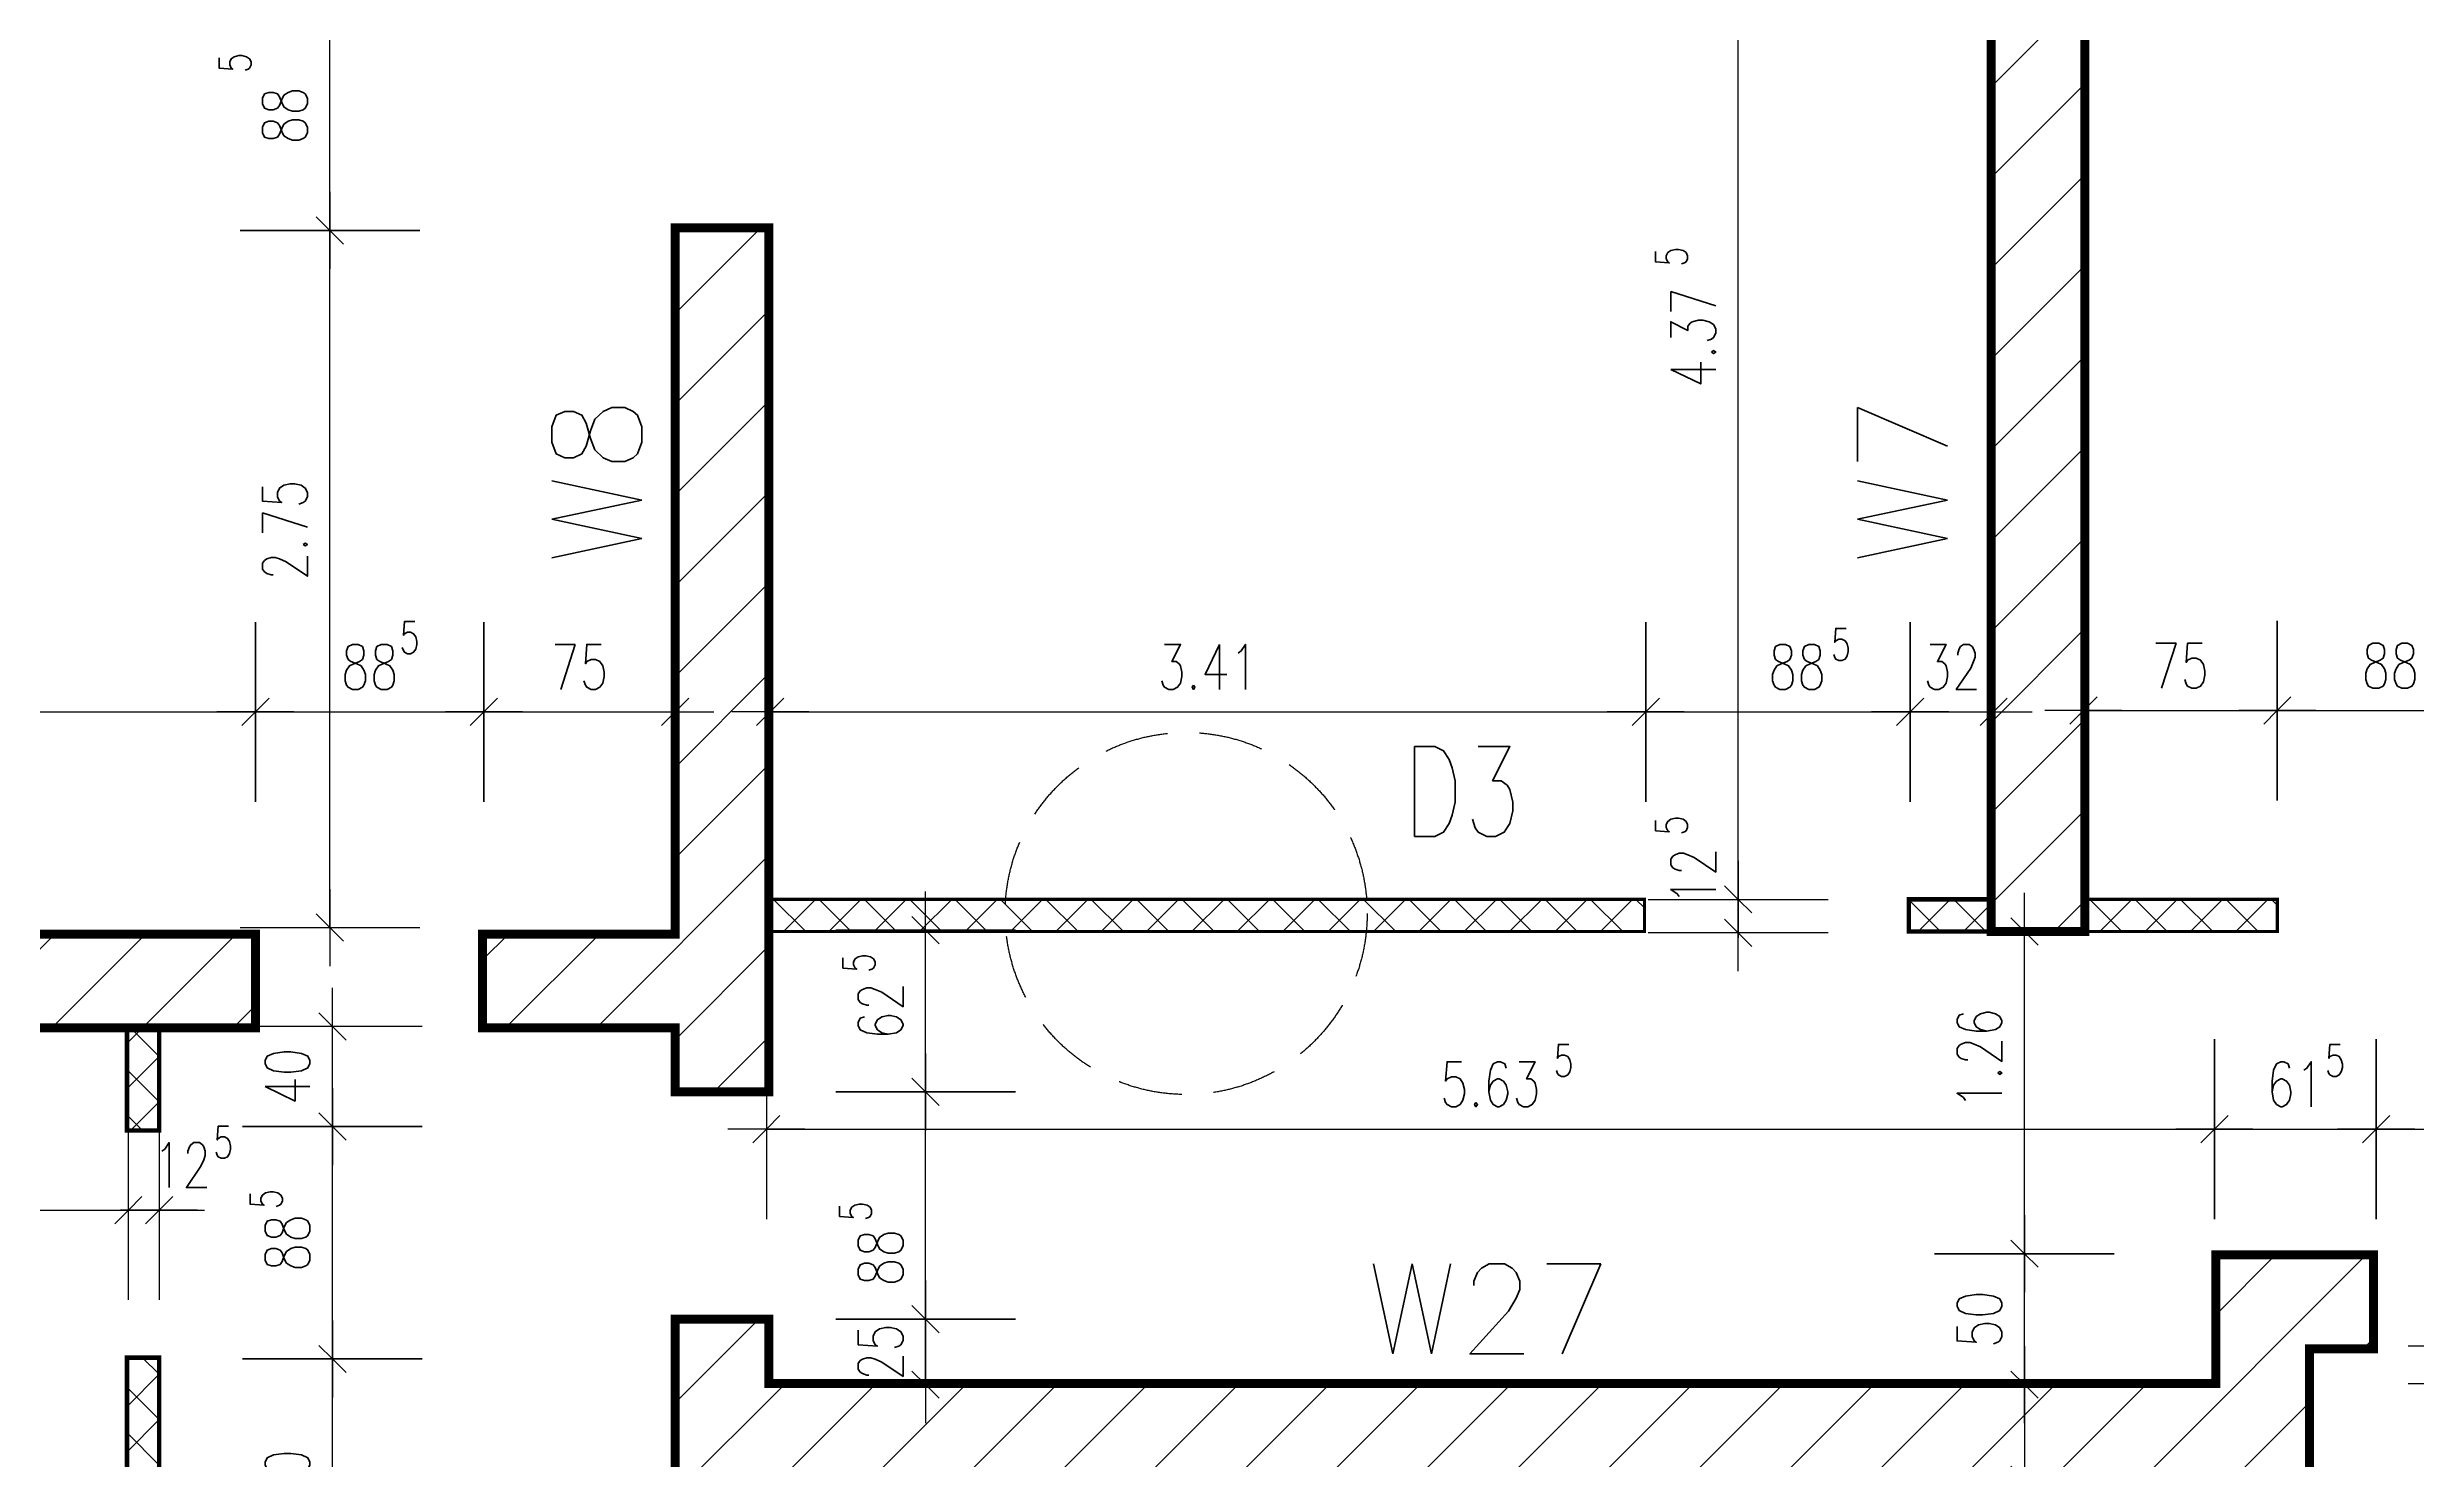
# Model space of a CAD drawing. Extents: x 0 to 42050, y 0 to 29700.
# Drawn here: x 7305 to 16532, y 15193 to 20693 of the extents above; entities that cross this region are included whole.
import ezdxf
from ezdxf.enums import TextEntityAlignment as Align

# ---------------------------------------------------------------- set-up
doc = ezdxf.new("R2010")
doc.units = 0
doc.header["$LTSCALE"] = 1000
doc.linetypes.add('GESTRICHELT2', pattern=[0.375, 0.25, -0.125])
doc.layers.get('0').update_dxf_attribs({"linetype": 'CONTINUOUS'})
doc.layers.get('DEFPOINTS').update_dxf_attribs({"linetype": 'CONTINUOUS'})
for name, color, linetype in [('BEMASSUNG', 3, 'CONTINUOUS'), ('DETAILS', 1, 'GESTRICHELT2'), ('LEGENDE-70', 1, 'CONTINUOUS'), ('MAUERWERK', 7, 'CONTINUOUS'), ('SCHRAFFUR-MAUER', 7, 'CONTINUOUS'), ('SCHRAFFUR-TRENNWAND', 5, 'CONTINUOUS'), ('TRENNWAENDE', 5, 'CONTINUOUS')]:
    doc.layers.add(name, color=color, linetype=linetype)
doc.styles.get("Standard").update_dxf_attribs({"font": 'TXT.SHX', "width": 0.75, "height": 175})
doc.styles.add('STANDART', font='TXT.SHX', dxfattribs={"width": 0.75, "height": 175})
doc.dimstyles.get("Standard").update_dxf_attribs({"dimtxt": 2.5, "dimasz": 2.5, "dimexe": 1.25, "dimexo": 0.625, "dimtad": 1, "dimcen": 2.5, "dimazin": 3, "dimtfac": 1, "dimtmove": 0, "dimatfit": 3})

# ---------------------------------------------------------------- blocks, each defined once
blk = doc.blocks.new('*X0')
at = {"color": 0}
for p, q in [((11250, 21863.961031), (11501.038969, 22115)), ((11489.59236, 21750), (11854.59236, 22115)), ((11843.145751, 21750), (12208.145751, 22115)), ((12196.699141, 21750), (12561.699141, 22115)), ((12550.252532, 21750), (12915.252532, 22115)), ((12903.805922, 21750), (13268.805922, 22115)), ((13257.359313, 21750), (13622.359313, 22115)), ((13610.912703, 21750), (13975.912703, 22115)), ((13964.466094, 21750), (14329.466094, 22115)), ((14318.019485, 21750), (14683.019485, 22115)), ((14671.572875, 21750), (15036.572875, 22115)), ((14875, 21599.873734), (15390.126266, 22115)), ((15378.679656, 21750), (15743.679656, 22115)), ((15732.233047, 21750), (15865, 21882.766953)), ((14875, 21246.320344), (15240, 21611.320344)), ((14875, 20892.766953), (15240, 21257.766953)), ((14875, 20539.213562), (15240, 20904.213562)), ((14875, 20185.660172), (15240, 20550.660172)), ((14875, 19832.106781), (15240, 20197.106781)), ((14875, 19478.553391), (15240, 19843.553391)), ((14875, 19125), (15240, 19490)), ((14875, 18771.446609), (15240, 19136.446609)), ((14875, 18417.893219), (15240, 18782.893219)), ((14875, 18064.339828), (15240, 18429.339828)), ((14875, 17710.786438), (15240, 18075.786438)), ((14875, 17357.233047), (15240, 17722.233047)), ((15121.320344, 17250), (15240, 17368.679656))]:
    blk.add_line(p, q, dxfattribs=at)
blk = doc.blocks.new('*X6')
at = {"color": 0}
for p, q in [((9750, 19656.854249), (10083.145751, 19990)), ((9750, 19303.300859), (10115, 19668.300859)), ((9750, 18949.747468), (10115, 19314.747468)), ((9750, 18596.194078), (10115, 18961.194078)), ((9750, 18242.640687), (10115, 18607.640687)), ((9750, 17889.087297), (10115, 18254.087297)), ((9750, 17535.533906), (10115, 17900.533906)), ((9443.019485, 16875), (10115, 17546.980515)), ((9000, 17139.087297), (9100.912703, 17240)), ((9089.466094, 16875), (9454.466094, 17240)), ((9750, 16828.427125), (10115, 17193.427125)), ((9900.126266, 16625), (10115, 16839.873734))]:
    blk.add_line(p, q, dxfattribs=at)
blk = doc.blocks.new('*X7')
at = {"color": 0}
for p, q in [((5000, 18088.834765), (5151.165235, 18240)), ((5000, 17735.281374), (5365, 18100.281374)), ((5000, 17381.727984), (5365, 17746.727984)), ((5000, 17028.174593), (5365, 17393.174593)), ((5000, 16674.621202), (5565.378798, 17240)), ((5553.932188, 16875), (5918.932188, 17240)), ((5907.485579, 16875), (6272.485579, 17240)), ((6261.038969, 16875), (6626.038969, 17240)), ((6614.59236, 16875), (6979.59236, 17240)), ((6968.145751, 16875), (7333.145751, 17240)), ((7321.699141, 16875), (7686.699141, 17240)), ((7675.252532, 16875), (8040.252532, 17240)), ((8028.805922, 16875), (8115, 16961.194078)), ((5000, 16321.067812), (5365, 16686.067812)), ((5157.485579, 16125), (5365, 16332.514421))]:
    blk.add_line(p, q, dxfattribs=at)
blk = doc.blocks.new('*X14')
at = {"color": 0}
for p, q in [((15471.194078, 15125), (16336.194078, 15990)), ((15750, 15757.359313), (15982.640687, 15990)), ((9750, 15414.213562), (10075.786438, 15740)), ((16324.747468, 15625), (16365, 15665.252532)), ((9750, 15060.660172), (10179.339828, 15490)), ((10167.893219, 15125), (10532.893219, 15490)), ((10521.446609, 15125), (10886.446609, 15490)), ((10875, 15125), (11240, 15490)), ((11228.553391, 15125), (11593.553391, 15490)), ((11582.106781, 15125), (11947.106781, 15490)), ((11935.660172, 15125), (12300.660172, 15490)), ((12289.213562, 15125), (12654.213562, 15490)), ((12642.766953, 15125), (13007.766953, 15490)), ((12996.320344, 15125), (13361.320344, 15490)), ((13349.873734, 15125), (13714.873734, 15490)), ((13703.427125, 15125), (14068.427125, 15490)), ((14056.980515, 15125), (14421.980515, 15490)), ((14410.533906, 15125), (14775.533906, 15490)), ((14764.087297, 15125), (15129.087297, 15490)), ((15117.640687, 15125), (15482.640687, 15490)), ((15750, 15050.252532), (16115, 15415.252532))]:
    blk.add_line(p, q, dxfattribs=at)
blk = doc.blocks.new('*X33')
at = {"color": 0}
for p, q in [((7615, 16814.747468), (7675.252532, 16875)), ((7740, 16763.048327), (7628.048327, 16875)), ((7615, 16637.970773), (7740, 16762.970773)), ((7740, 16586.271632), (7615, 16711.271632)), ((7674.494937, 16475), (7615, 16534.494937)), ((7628.805922, 16475), (7740, 16586.194078))]:
    blk.add_line(p, q, dxfattribs=at)
blk = doc.blocks.new('*X34')
at = {"color": 0}
for p, q in [((7615, 15577.310601), (7627.689399, 15590)), ((7615, 15400.533906), (7740, 15525.533906)), ((7740, 15525.61146), (7675.61146, 15590)), ((7740, 15348.834765), (7615, 15473.834765)), ((7615, 15223.757211), (7740, 15348.757211)), ((7740, 15172.05807), (7615, 15297.05807)), ((7615, 15046.980515), (7740, 15171.980515)), ((7740, 14995.281374), (7615, 15120.281374)), ((7615, 14870.20382), (7740, 14995.20382)), ((7740, 14818.504679), (7615, 14943.504679)), ((7615, 14693.427125), (7740, 14818.427125)), ((7740, 14641.727984), (7615, 14766.727984)), ((7615, 14516.650429), (7740, 14641.650429)), ((7714.951288, 14490), (7615, 14589.951288))]:
    blk.add_line(p, q, dxfattribs=at)
blk = doc.blocks.new('*X35')
at = {"color": 0}
for p, q in [((10115, 17370.20382), (10119.79618, 17375)), ((10258.252147, 17250), (10133.252147, 17375)), ((10171.572875, 17250), (10296.572875, 17375)), ((10435.028843, 17250), (10310.028843, 17375)), ((10348.349571, 17250), (10473.349571, 17375)), ((10611.805538, 17250), (10486.805538, 17375)), ((10525.126266, 17250), (10650.126266, 17375)), ((10788.582233, 17250), (10663.582233, 17375)), ((10701.902961, 17250), (10826.902961, 17375)), ((10965.358928, 17250), (10840.358928, 17375)), ((10878.679656, 17250), (11003.679656, 17375)), ((11142.135624, 17250), (11017.135624, 17375)), ((11055.456352, 17250), (11180.456352, 17375)), ((11318.912319, 17250), (11193.912319, 17375)), ((11232.233047, 17250), (11357.233047, 17375)), ((11495.689014, 17250), (11370.689014, 17375)), ((11409.009742, 17250), (11534.009742, 17375)), ((11672.46571, 17250), (11547.46571, 17375)), ((11585.786438, 17250), (11710.786438, 17375)), ((11849.242405, 17250), (11724.242405, 17375)), ((11762.563133, 17250), (11887.563133, 17375)), ((12026.0191, 17250), (11901.0191, 17375)), ((11939.339828, 17250), (12064.339828, 17375)), ((12202.795796, 17250), (12077.795796, 17375)), ((12116.116524, 17250), (12241.116524, 17375)), ((12379.572491, 17250), (12254.572491, 17375)), ((12292.893219, 17250), (12417.893219, 17375)), ((12556.349186, 17250), (12431.349186, 17375)), ((12469.669914, 17250), (12594.669914, 17375)), ((12733.125881, 17250), (12608.125881, 17375)), ((12646.446609, 17250), (12771.446609, 17375)), ((12909.902577, 17250), (12784.902577, 17375)), ((12823.223305, 17250), (12948.223305, 17375)), ((13086.679272, 17250), (12961.679272, 17375)), ((13000, 17250), (13125, 17375)), ((13263.455967, 17250), (13138.455967, 17375)), ((13176.776695, 17250), (13301.776695, 17375)), ((13440.232663, 17250), (13315.232663, 17375)), ((13353.553391, 17250), (13478.553391, 17375)), ((13525, 17342.009358), (13492.009358, 17375))]:
    blk.add_line(p, q, dxfattribs=at)
blk = doc.blocks.new('*X36')
at = {"color": 0}
for p, q in [((14677.66953, 17250), (14555, 17372.66953)), ((14590.990258, 17250), (14715.990258, 17375)), ((14854.446225, 17250), (14729.446225, 17375)), ((14767.766953, 17250), (14875, 17357.233047))]:
    blk.add_line(p, q, dxfattribs=at)
blk = doc.blocks.new('*X37')
at = {"color": 0}
for p, q in [((15240, 17368.679656), (15246.320344, 17375)), ((15384.776311, 17250), (15259.776311, 17375)), ((15298.097039, 17250), (15423.097039, 17375)), ((15561.553006, 17250), (15436.553006, 17375)), ((15474.873734, 17250), (15599.873734, 17375)), ((15738.329701, 17250), (15613.329701, 17375)), ((15651.650429, 17250), (15776.650429, 17375)), ((15915.106397, 17250), (15790.106397, 17375)), ((15828.427125, 17250), (15953.427125, 17375)), ((15990, 17351.883092), (15966.883092, 17375))]:
    blk.add_line(p, q, dxfattribs=at)
blk = doc.blocks.new('MASSHILFSLINIE')
for points in [[(0, -350), (0, 350)], [(-150, 0), (150, 0)], [(0, 0), (-53.033009, -53.033009)], [(0, 0), (53.033009, 53.033009)]]:
    blk.add_lwpolyline(points)
blk = doc.blocks.new('*D64')
at = {"color": 0, "linetype": 'BYBLOCK'}
blk.add_line((5366, 18105), (8114, 18105), dxfattribs=at)
at = {"layer": 'DEFPOINTS', "color": 0, "linetype": 'BYBLOCK'}
for p in [(8115, 18105), (5365, 17255), (8115, 17255)]:
    blk.add_point(p, dxfattribs=at)
at = {"color": 0, "linetype": 'BYBLOCK', "rotation": 180}
blk.add_blockref('MASSHILFSLINIE', (5365, 18105), dxfattribs=at)
at = {"color": 0, "linetype": 'BYBLOCK'}
blk.add_blockref('MASSHILFSLINIE', (8115, 18105), dxfattribs=at)
at = {"color": 0, "linetype": 'BYBLOCK', "width": 0.75}
blk.add_text('2.75', height=175, dxfattribs=at).set_placement((6740, 18280), align=Align.MIDDLE_CENTER)
blk = doc.blocks.new('*D65')
at = {"color": 0, "linetype": 'BYBLOCK'}
blk.add_line((8116, 18105), (9004, 18105), dxfattribs=at)
at = {"layer": 'DEFPOINTS', "color": 0, "linetype": 'BYBLOCK'}
for p in [(9005, 18105), (8115, 17255), (9005, 17185)]:
    blk.add_point(p, dxfattribs=at)
at = {"color": 0, "linetype": 'BYBLOCK', "rotation": 180}
blk.add_blockref('MASSHILFSLINIE', (8115, 18105), dxfattribs=at)
at = {"color": 0, "linetype": 'BYBLOCK'}
blk.add_blockref('MASSHILFSLINIE', (9005, 18105), dxfattribs=at)
at = {"color": 0, "linetype": 'BYBLOCK', "width": 0.75}
blk.add_text('88', height=175, dxfattribs=at).set_placement((8560, 18280), align=Align.MIDDLE_CENTER)
blk = doc.blocks.new('*D66')
at = {"color": 0, "linetype": 'BYBLOCK'}
blk.add_line((9006, 18105), (9749, 18105), dxfattribs=at)
at = {"layer": 'DEFPOINTS', "color": 0, "linetype": 'BYBLOCK'}
for p in [(9750, 18105), (9750, 18100), (9005, 17185)]:
    blk.add_point(p, dxfattribs=at)
at = {"color": 0, "linetype": 'BYBLOCK', "rotation": 180}
blk.add_blockref('MASSHILFSLINIE', (9005, 18105), dxfattribs=at)
at = {"color": 0, "linetype": 'BYBLOCK'}
blk.add_blockref('MASSHILFSLINIE', (9750, 18105), dxfattribs=at)
at = {"color": 0, "linetype": 'BYBLOCK', "width": 0.75}
blk.add_text('75', height=175, dxfattribs=at).set_placement((9377.5, 18280), align=Align.MIDDLE_CENTER)
blk = doc.blocks.new('*D57')
at = {"color": 0, "linetype": 'BYBLOCK'}
blk.add_line((5371, 16165), (7619, 16165), dxfattribs=at)
at = {"layer": 'DEFPOINTS', "color": 0, "linetype": 'BYBLOCK'}
for p in [(5370, 16875), (7620, 16875), (7620, 16165)]:
    blk.add_point(p, dxfattribs=at)
at = {"color": 0, "linetype": 'BYBLOCK', "rotation": 180}
blk.add_blockref('MASSHILFSLINIE', (5370, 16165), dxfattribs=at)
at = {"color": 0, "linetype": 'BYBLOCK'}
blk.add_blockref('MASSHILFSLINIE', (7620, 16165), dxfattribs=at)
at = {"color": 0, "linetype": 'BYBLOCK', "width": 0.75}
blk.add_text('2.25', height=175, dxfattribs=at).set_placement((6495, 16340), align=Align.MIDDLE_CENTER)
blk = doc.blocks.new('*D58')
at = {"color": 0, "linetype": 'BYBLOCK'}
for p, q in [((7619, 16165), (7618, 16165)), ((7741, 16165), (7742, 16165)), ((7742, 16165), (7917, 16165))]:
    blk.add_line(p, q, dxfattribs=at)
at = {"layer": 'DEFPOINTS', "color": 0, "linetype": 'BYBLOCK'}
for p in [(7620, 16875), (7740, 16195), (7740, 16165)]:
    blk.add_point(p, dxfattribs=at)
at = {"color": 0, "linetype": 'BYBLOCK'}
blk.add_blockref('MASSHILFSLINIE', (7620, 16165), dxfattribs=at)
at = {"color": 0, "linetype": 'BYBLOCK', "rotation": 180}
blk.add_blockref('MASSHILFSLINIE', (7740, 16165), dxfattribs=at)
at = {"color": 0, "linetype": 'BYBLOCK', "width": 0.75}
blk.add_text('12', height=175, dxfattribs=at).set_placement((7829.5, 16340), align=Align.MIDDLE_CENTER)
blk = doc.blocks.new('*D97')
at = {"color": 0, "linetype": 'BYBLOCK'}
blk.add_line((10121, 18105), (13529, 18105), dxfattribs=at)
at = {"layer": 'DEFPOINTS', "color": 0, "linetype": 'BYBLOCK'}
for p in [(13530, 18105), (10120, 17375), (13530, 17375)]:
    blk.add_point(p, dxfattribs=at)
at = {"color": 0, "linetype": 'BYBLOCK', "rotation": 180}
blk.add_blockref('MASSHILFSLINIE', (10120, 18105), dxfattribs=at)
at = {"color": 0, "linetype": 'BYBLOCK'}
blk.add_blockref('MASSHILFSLINIE', (13530, 18105), dxfattribs=at)
at = {"color": 0, "linetype": 'BYBLOCK', "style": 'STANDART', "width": 0.75}
blk.add_text('3.41', height=175, dxfattribs=at).set_placement((11825, 18280), align=Align.MIDDLE_CENTER)
blk = doc.blocks.new('*D201')
at = {"color": 0, "linetype": 'BYBLOCK'}
blk.add_line((13531, 18105), (14559, 18105), dxfattribs=at)
at = {"layer": 'DEFPOINTS', "color": 0, "linetype": 'BYBLOCK'}
for p in [(14560, 18105), (13530, 17375), (14560, 17375)]:
    blk.add_point(p, dxfattribs=at)
at = {"color": 0, "linetype": 'BYBLOCK', "rotation": 180}
blk.add_blockref('MASSHILFSLINIE', (13530, 18105), dxfattribs=at)
at = {"color": 0, "linetype": 'BYBLOCK'}
blk.add_blockref('MASSHILFSLINIE', (14560, 18105), dxfattribs=at)
at = {"color": 0, "linetype": 'BYBLOCK', "style": 'STANDART', "width": 0.75}
blk.add_text('88', height=175, dxfattribs=at).set_placement((14120, 18280), align=Align.MIDDLE_CENTER)
blk = doc.blocks.new('*D98')
at = {"color": 0, "linetype": 'BYBLOCK'}
blk.add_line((14561, 18105), (14884, 18105), dxfattribs=at)
at = {"layer": 'DEFPOINTS', "color": 0, "linetype": 'BYBLOCK'}
for p in [(14885, 18105), (14560, 17375), (14885, 17395)]:
    blk.add_point(p, dxfattribs=at)
at = {"color": 0, "linetype": 'BYBLOCK', "rotation": 180}
blk.add_blockref('MASSHILFSLINIE', (14560, 18105), dxfattribs=at)
at = {"color": 0, "linetype": 'BYBLOCK'}
blk.add_blockref('MASSHILFSLINIE', (14885, 18105), dxfattribs=at)
at = {"color": 0, "linetype": 'BYBLOCK', "style": 'STANDART', "width": 0.75}
blk.add_text('32', height=175, dxfattribs=at).set_placement((14722.5, 18280), align=Align.MIDDLE_CENTER)
blk = doc.blocks.new('*D99')
at = {"color": 0, "linetype": 'BYBLOCK'}
blk.add_line((15236, 18110), (15989, 18110), dxfattribs=at)
at = {"layer": 'DEFPOINTS', "color": 0, "linetype": 'BYBLOCK'}
for p in [(15990, 18110), (15235, 17380), (15990, 17380)]:
    blk.add_point(p, dxfattribs=at)
at = {"color": 0, "linetype": 'BYBLOCK', "rotation": 180}
blk.add_blockref('MASSHILFSLINIE', (15235, 18110), dxfattribs=at)
at = {"color": 0, "linetype": 'BYBLOCK'}
blk.add_blockref('MASSHILFSLINIE', (15990, 18110), dxfattribs=at)
at = {"color": 0, "linetype": 'BYBLOCK', "style": 'STANDART', "width": 0.75}
blk.add_text('75', height=175, dxfattribs=at).set_placement((15612.5, 18285), align=Align.MIDDLE_CENTER)
blk = doc.blocks.new('*D100')
at = {"color": 0, "linetype": 'BYBLOCK'}
blk.add_line((15991, 18110), (16869, 18110), dxfattribs=at)
at = {"layer": 'DEFPOINTS', "color": 0, "linetype": 'BYBLOCK'}
for p in [(16870, 18110), (15990, 17380), (16870, 17370)]:
    blk.add_point(p, dxfattribs=at)
at = {"color": 0, "linetype": 'BYBLOCK', "rotation": 180}
blk.add_blockref('MASSHILFSLINIE', (15990, 18110), dxfattribs=at)
at = {"color": 0, "linetype": 'BYBLOCK'}
blk.add_blockref('MASSHILFSLINIE', (16870, 18110), dxfattribs=at)
at = {"color": 0, "linetype": 'BYBLOCK', "style": 'STANDART', "width": 0.75}
blk.add_text('88', height=175, dxfattribs=at).set_placement((16430, 18285), align=Align.MIDDLE_CENTER)
blk = doc.blocks.new('*D128')
at = {"color": 0, "linetype": 'BYBLOCK'}
blk.add_line((8415, 14491), (8415, 15584), dxfattribs=at)
at = {"layer": 'DEFPOINTS', "color": 0, "linetype": 'BYBLOCK'}
for p in [(7730, 15585), (8415, 15585), (7730, 14490)]:
    blk.add_point(p, dxfattribs=at)
at = {"color": 0, "linetype": 'BYBLOCK'}
for p, rotation in [((8415, 15585), 90), ((8415, 14490), 270)]:
    blk.add_blockref('MASSHILFSLINIE', p, dxfattribs=dict(at, rotation=rotation))
at = {"color": 0, "linetype": 'BYBLOCK', "style": 'STANDART', "width": 0.75}
blk.add_text('1.10', height=175, rotation=90, dxfattribs=at).set_placement((8240, 15037.5), align=Align.MIDDLE_CENTER)
blk = doc.blocks.new('*D127')
at = {"color": 0, "linetype": 'BYBLOCK'}
blk.add_line((8415, 15586), (8415, 16489), dxfattribs=at)
at = {"layer": 'DEFPOINTS', "color": 0, "linetype": 'BYBLOCK'}
for p in [(7730, 16490), (8415, 16490), (7730, 15585)]:
    blk.add_point(p, dxfattribs=at)
at = {"color": 0, "linetype": 'BYBLOCK'}
for p, rotation in [((8415, 16490), 90), ((8415, 15585), 270)]:
    blk.add_blockref('MASSHILFSLINIE', p, dxfattribs=dict(at, rotation=rotation))
at = {"color": 0, "linetype": 'BYBLOCK', "style": 'STANDART', "width": 0.75}
blk.add_text('88', height=175, rotation=90, dxfattribs=at).set_placement((8240, 16037.5), align=Align.MIDDLE_CENTER)
blk = doc.blocks.new('*D126')
at = {"color": 0, "linetype": 'BYBLOCK'}
blk.add_line((8415, 16491), (8415, 16879), dxfattribs=at)
at = {"layer": 'DEFPOINTS', "color": 0, "linetype": 'BYBLOCK'}
for p in [(8115, 16880), (8415, 16880), (7730, 16490)]:
    blk.add_point(p, dxfattribs=at)
at = {"color": 0, "linetype": 'BYBLOCK'}
for p, rotation in [((8415, 16880), 90), ((8415, 16490), 270)]:
    blk.add_blockref('MASSHILFSLINIE', p, dxfattribs=dict(at, rotation=rotation))
at = {"color": 0, "linetype": 'BYBLOCK', "style": 'STANDART', "width": 0.75}
blk.add_text('40', height=175, rotation=90, dxfattribs=at).set_placement((8240, 16685), align=Align.MIDDLE_CENTER)
blk = doc.blocks.new('*D131')
at = {"color": 0, "linetype": 'BYBLOCK'}
blk.add_line((8405, 17266), (8405, 19979), dxfattribs=at)
at = {"layer": 'DEFPOINTS', "color": 0, "linetype": 'BYBLOCK'}
for p in [(8405, 19980), (9750, 19980), (9750, 17265)]:
    blk.add_point(p, dxfattribs=at)
at = {"color": 0, "linetype": 'BYBLOCK'}
for p, rotation in [((8405, 19980), 90), ((8405, 17265), 270)]:
    blk.add_blockref('MASSHILFSLINIE', p, dxfattribs=dict(at, rotation=rotation))
at = {"color": 0, "linetype": 'BYBLOCK', "style": 'STANDART', "width": 0.75}
blk.add_text('   2.75', height=175, rotation=90, dxfattribs=at).set_placement((8230, 18622.5), align=Align.MIDDLE_CENTER)
blk = doc.blocks.new('*D129')
at = {"color": 0, "linetype": 'BYBLOCK'}
blk.add_line((8405, 19981), (8405, 20874), dxfattribs=at)
at = {"layer": 'DEFPOINTS', "color": 0, "linetype": 'BYBLOCK'}
for p in [(8405, 20875), (9755, 20875), (9750, 19980)]:
    blk.add_point(p, dxfattribs=at)
at = {"color": 0, "linetype": 'BYBLOCK'}
for p, rotation in [((8405, 20875), 90), ((8405, 19980), 270)]:
    blk.add_blockref('MASSHILFSLINIE', p, dxfattribs=dict(at, rotation=rotation))
at = {"color": 0, "linetype": 'BYBLOCK', "style": 'STANDART', "width": 0.75}
blk.add_text('88', height=175, rotation=90, dxfattribs=at).set_placement((8230, 20427.5), align=Align.MIDDLE_CENTER)
blk = doc.blocks.new('*D122')
at = {"color": 0, "linetype": 'BYBLOCK'}
for p, q in [((13890, 17377), (13890, 17552)), ((13890, 17376), (13890, 17377)), ((13890, 17244), (13890, 17243))]:
    blk.add_line(p, q, dxfattribs=at)
at = {"layer": 'DEFPOINTS', "color": 0, "linetype": 'BYBLOCK'}
for p in [(13890, 17375), (14555, 17375), (14555, 17245)]:
    blk.add_point(p, dxfattribs=at)
at = {"color": 0, "linetype": 'BYBLOCK'}
for p, rotation in [((13890, 17375), 270), ((13890, 17245), 90)]:
    blk.add_blockref('MASSHILFSLINIE', p, dxfattribs=dict(at, rotation=rotation))
at = {"color": 0, "linetype": 'BYBLOCK', "style": 'STANDART', "width": 0.75}
blk.add_text('12', height=175, rotation=90, dxfattribs=at).set_placement((13715, 17464.5), align=Align.MIDDLE_CENTER)
blk = doc.blocks.new('*D123')
at = {"color": 0, "linetype": 'BYBLOCK'}
blk.add_line((13890, 17376), (13890, 21749), dxfattribs=at)
at = {"layer": 'DEFPOINTS', "color": 0, "linetype": 'BYBLOCK'}
for p in [(13890, 21750), (13890, 21750), (14555, 17375)]:
    blk.add_point(p, dxfattribs=at)
at = {"color": 0, "linetype": 'BYBLOCK'}
for p, rotation in [((13890, 21750), 90), ((13890, 17375), 270)]:
    blk.add_blockref('MASSHILFSLINIE', p, dxfattribs=dict(at, rotation=rotation))
at = {"color": 0, "linetype": 'BYBLOCK', "style": 'STANDART', "width": 0.75}
blk.add_text('4.37', height=175, rotation=90, dxfattribs=at).set_placement((13715, 19562.5), align=Align.MIDDLE_CENTER)
blk = doc.blocks.new('*D124')
at = {"color": 0, "linetype": 'BYBLOCK'}
blk.add_line((10725, 15486), (10725, 15739), dxfattribs=at)
at = {"layer": 'DEFPOINTS', "color": 0, "linetype": 'BYBLOCK'}
for p in [(10130, 15740), (10725, 15740), (10130, 15485)]:
    blk.add_point(p, dxfattribs=at)
at = {"color": 0, "linetype": 'BYBLOCK'}
for p, rotation in [((10725, 15740), 90), ((10725, 15485), 270)]:
    blk.add_blockref('MASSHILFSLINIE', p, dxfattribs=dict(at, rotation=rotation))
at = {"color": 0, "linetype": 'BYBLOCK', "style": 'STANDART', "width": 0.75}
blk.add_text('25', height=175, rotation=90, dxfattribs=at).set_placement((10550, 15612.5), align=Align.MIDDLE_CENTER)
blk = doc.blocks.new('*D135')
at = {"color": 0, "linetype": 'BYBLOCK'}
blk.add_line((10725, 15741), (10725, 16624), dxfattribs=at)
at = {"layer": 'DEFPOINTS', "color": 0, "linetype": 'BYBLOCK'}
for p in [(10115, 16625), (10725, 16625), (10130, 15740)]:
    blk.add_point(p, dxfattribs=at)
at = {"color": 0, "linetype": 'BYBLOCK'}
for p, rotation in [((10725, 16625), 90), ((10725, 15740), 270)]:
    blk.add_blockref('MASSHILFSLINIE', p, dxfattribs=dict(at, rotation=rotation))
at = {"color": 0, "linetype": 'BYBLOCK', "style": 'STANDART', "width": 0.75}
blk.add_text('88', height=175, rotation=90, dxfattribs=at).set_placement((10550, 15980), align=Align.MIDDLE_CENTER)
blk = doc.blocks.new('*D125')
at = {"color": 0, "linetype": 'BYBLOCK'}
blk.add_line((10725, 16626), (10725, 17254), dxfattribs=at)
at = {"layer": 'DEFPOINTS', "color": 0, "linetype": 'BYBLOCK'}
for p in [(10715, 17255), (10725, 17255), (10115, 16625)]:
    blk.add_point(p, dxfattribs=at)
at = {"color": 0, "linetype": 'BYBLOCK'}
for p, rotation in [((10725, 17255), 90), ((10725, 16625), 270)]:
    blk.add_blockref('MASSHILFSLINIE', p, dxfattribs=dict(at, rotation=rotation))
at = {"color": 0, "linetype": 'BYBLOCK', "style": 'STANDART', "width": 0.75}
blk.add_text('62', height=175, rotation=90, dxfattribs=at).set_placement((10550, 16940), align=Align.MIDDLE_CENTER)
blk = doc.blocks.new('*D136')
at = {"color": 0, "linetype": 'BYBLOCK'}
blk.add_line((10106, 16480), (15744, 16480), dxfattribs=at)
at = {"layer": 'DEFPOINTS', "color": 0, "linetype": 'BYBLOCK'}
for p in [(15745, 16480), (10105, 15495), (15745, 15495)]:
    blk.add_point(p, dxfattribs=at)
at = {"color": 0, "linetype": 'BYBLOCK', "rotation": 180}
blk.add_blockref('MASSHILFSLINIE', (10105, 16480), dxfattribs=at)
at = {"color": 0, "linetype": 'BYBLOCK'}
blk.add_blockref('MASSHILFSLINIE', (15745, 16480), dxfattribs=at)
at = {"color": 0, "linetype": 'BYBLOCK', "style": 'STANDART', "width": 0.75}
blk.add_text('5.63', height=175, dxfattribs=at).set_placement((12925, 16655), align=Align.MIDDLE_CENTER)
blk = doc.blocks.new('*D132')
at = {"color": 0, "linetype": 'BYBLOCK'}
blk.add_line((15746, 16480), (16374, 16480), dxfattribs=at)
at = {"layer": 'DEFPOINTS', "color": 0, "linetype": 'BYBLOCK'}
for p in [(16375, 16480), (15745, 15815), (16375, 15815)]:
    blk.add_point(p, dxfattribs=at)
at = {"color": 0, "linetype": 'BYBLOCK', "rotation": 180}
blk.add_blockref('MASSHILFSLINIE', (15745, 16480), dxfattribs=at)
at = {"color": 0, "linetype": 'BYBLOCK'}
blk.add_blockref('MASSHILFSLINIE', (16375, 16480), dxfattribs=at)
at = {"color": 0, "linetype": 'BYBLOCK', "style": 'STANDART', "width": 0.75}
blk.add_text('61', height=175, dxfattribs=at).set_placement((16060, 16655), align=Align.MIDDLE_CENTER)
blk = doc.blocks.new('*D134')
at = {"color": 0, "linetype": 'BYBLOCK'}
blk.add_line((16376, 16480), (17384, 16480), dxfattribs=at)
at = {"layer": 'DEFPOINTS', "color": 0, "linetype": 'BYBLOCK'}
for p in [(17385, 16480), (17385, 15975), (16375, 15815)]:
    blk.add_point(p, dxfattribs=at)
at = {"color": 0, "linetype": 'BYBLOCK', "rotation": 180}
blk.add_blockref('MASSHILFSLINIE', (16375, 16480), dxfattribs=at)
at = {"color": 0, "linetype": 'BYBLOCK'}
blk.add_blockref('MASSHILFSLINIE', (17385, 16480), dxfattribs=at)
at = {"color": 0, "linetype": 'BYBLOCK', "style": 'STANDART', "width": 0.75}
blk.add_text('1.01', height=175, dxfattribs=at).set_placement((16880, 16655), align=Align.MIDDLE_CENTER)
blk = doc.blocks.new('*D139')
at = {"color": 0, "linetype": 'BYBLOCK'}
blk.add_line((15005, 15486), (15005, 15994), dxfattribs=at)
at = {"layer": 'DEFPOINTS', "color": 0, "linetype": 'BYBLOCK'}
for p in [(15005, 15995), (15005, 15995), (15005, 15485)]:
    blk.add_point(p, dxfattribs=at)
at = {"color": 0, "linetype": 'BYBLOCK'}
for p, rotation in [((15005, 15995), 90), ((15005, 15485), 270)]:
    blk.add_blockref('MASSHILFSLINIE', p, dxfattribs=dict(at, rotation=rotation))
at = {"color": 0, "linetype": 'BYBLOCK', "style": 'STANDART', "width": 0.75}
blk.add_text('50', height=175, rotation=90, dxfattribs=at).set_placement((14830, 15740), align=Align.MIDDLE_CENTER)
blk = doc.blocks.new('*D140')
at = {"color": 0, "linetype": 'BYBLOCK'}
blk.add_line((15005, 15996), (15005, 17249), dxfattribs=at)
at = {"layer": 'DEFPOINTS', "color": 0, "linetype": 'BYBLOCK'}
for p in [(15005, 17250), (15010, 17250), (15005, 15995)]:
    blk.add_point(p, dxfattribs=at)
at = {"color": 0, "linetype": 'BYBLOCK'}
for p, rotation in [((15005, 17250), 90), ((15005, 15995), 270)]:
    blk.add_blockref('MASSHILFSLINIE', p, dxfattribs=dict(at, rotation=rotation))
at = {"color": 0, "linetype": 'BYBLOCK', "style": 'STANDART', "width": 0.75}
blk.add_text('1.26', height=175, rotation=90, dxfattribs=at).set_placement((14830, 16755), align=Align.MIDDLE_CENTER)
blk = doc.blocks.new('*D154')
at = {"color": 0, "linetype": 'BYBLOCK'}
blk.add_line((16850, 15634), (16850, 15491), dxfattribs=at)
at = {"layer": 'DEFPOINTS', "color": 0, "linetype": 'BYBLOCK'}
for p in [(16120, 15635), (16120, 15490), (16850, 15490)]:
    blk.add_point(p, dxfattribs=at)
at = {"color": 0, "linetype": 'BYBLOCK'}
for p, rotation in [((16850, 15635), 90), ((16850, 15490), 270)]:
    blk.add_blockref('MASSHILFSLINIE', p, dxfattribs=dict(at, rotation=rotation))
at = {"color": 0, "linetype": 'BYBLOCK', "style": 'STANDART', "width": 0.75}
blk.add_text('13', height=175, rotation=90, dxfattribs=at).set_placement((16675, 15755), align=Align.MIDDLE_CENTER)
blk = doc.blocks.new('*D166')
at = {"color": 0, "linetype": 'BYBLOCK'}
blk.add_line((16850, 15119), (16850, 14996), dxfattribs=at)
at = {"layer": 'DEFPOINTS', "color": 0, "linetype": 'BYBLOCK'}
for p in [(15740, 15120), (16110, 14995), (16850, 14995)]:
    blk.add_point(p, dxfattribs=at)
at = {"color": 0, "linetype": 'BYBLOCK'}
for p, rotation in [((16850, 15120), 90), ((16850, 14995), 270)]:
    blk.add_blockref('MASSHILFSLINIE', p, dxfattribs=dict(at, rotation=rotation))
at = {"color": 0, "linetype": 'BYBLOCK', "style": 'STANDART', "width": 0.75}
blk.add_text('12', height=175, rotation=90, dxfattribs=at).set_placement((16675, 15235), align=Align.MIDDLE_CENTER)
blk = doc.blocks.new('*D168')
at = {"color": 0, "linetype": 'BYBLOCK'}
blk.add_line((15005, 15484), (15005, 15116), dxfattribs=at)
at = {"layer": 'DEFPOINTS', "color": 0, "linetype": 'BYBLOCK'}
for p in [(15005, 15485), (15005, 15115), (15005, 15115)]:
    blk.add_point(p, dxfattribs=at)
at = {"color": 0, "linetype": 'BYBLOCK'}
for p, rotation in [((15005, 15485), 90), ((15005, 15115), 270)]:
    blk.add_blockref('MASSHILFSLINIE', p, dxfattribs=dict(at, rotation=rotation))
at = {"color": 0, "linetype": 'BYBLOCK', "style": 'STANDART', "width": 0.75}
blk.add_text('36', height=175, rotation=90, dxfattribs=at).set_placement((14815, 14875), align=Align.MIDDLE_CENTER)

msp = doc.modelspace()

# ---------------------------------------------------------------- linework, layer by layer
at = {"layer": 'DETAILS'}
msp.add_circle((11740, 17320), 705, dxfattribs=at)
at = {"layer": 'MAUERWERK', "const_width": 35}
for points in [[(11250, 22115), (11250, 21750), (14875, 21750), (14875, 17250), (15240, 17250), (15240, 21750), (15865, 21750), (15865, 22115)], [(9750, 19990), (9750, 17240), (9000, 17240), (9000, 16875), (9750, 16875), (9750, 16625), (10115, 16625), (10115, 19990)], [(5000, 16125), (5365, 16125), (5365, 16875), (8115, 16875), (8115, 17240), (5365, 17240), (5365, 18240), (5000, 18240)]]:
    msp.add_lwpolyline(points, close=True, dxfattribs=at)
msp.add_lwpolyline([(7740, 9250), (7740, 9615), (5365, 9615), (5365, 14125), (9750, 14125), (9750, 13875), (10115, 13875), (10115, 15125), (15750, 15125), (15750, 15000), (16115, 15000), (16115, 15625), (16365, 15625), (16365, 15990), (15750, 15990), (15750, 15490), (10115, 15490), (10115, 15740), (9750, 15740), (9750, 14490), (5365, 14490), (5365, 14615), (5000, 14615), (5000, 9250)], dxfattribs=at)
at = {"layer": 'MAUERWERK'}
for p in [(15240, 17625), (15750, 15930), (16365, 15655), (10130, 15490), (11140, 15490), (12150, 15490), (13160, 15490), (14170, 15490), (15180, 15490), (9750, 15360)]:
    msp.add_point(p, dxfattribs=at)
at = {"layer": 'TRENNWAENDE'}
for points, const_width in [([(10115, 17375), (13525, 17375), (13525, 17250), (10115, 17250)], 12.5), ([(14875, 17375), (14555, 17375), (14555, 17250), (14875, 17250)], 17.5), ([(15240, 17375), (15990, 17375), (15990, 17250), (15240, 17250)], 12.5), ([(7615, 16875), (7615, 16475), (7740, 16475), (7740, 16875)], 17.5), ([(7615, 14490), (7615, 15590), (7740, 15590), (7740, 14490)], 17.5)]:
    msp.add_lwpolyline(points, close=True, dxfattribs=dict(at, const_width=const_width))

# ---------------------------------------------------------------- block references
at = {"layer": 'SCHRAFFUR-MAUER'}
for name in ['*X0', '*X6', '*X7', '*X14']:
    msp.add_blockref(name, (0, 0), dxfattribs=at)
at = {"layer": 'SCHRAFFUR-TRENNWAND'}
for name in ['*X35', '*X36', '*X37', '*X33', '*X34']:
    msp.add_blockref(name, (0, 0), dxfattribs=at)

# ---------------------------------------------------------------- texts
at = {"layer": 'BEMASSUNG', "width": 0.75}
for p in [(8098.253296, 20592.360287), (13693.253296, 19837.360287), (13693.253296, 17622.360287), (10528.253296, 17087.360287), (8220, 16167.360287), (10515, 16120)]:
    msp.add_text('5', height=125, rotation=90, dxfattribs=at).set_placement(p)
for p in [(8675, 18331.746704), (7950, 16366.746704)]:
    msp.add_text('5', height=125, dxfattribs=at).set_placement(p)
at = {"layer": 'BEMASSUNG', "style": 'STANDART', "width": 0.75}
for p in [(14250, 18305), (13170, 16685), (16175, 16685)]:
    msp.add_text('5', height=125, dxfattribs=at).set_placement(p)
at = {"layer": 'LEGENDE-70'}
for s, p in [('W8', (9620, 18675)), ('W7', (14705, 18675))]:
    msp.add_text(s, height=350, rotation=90, dxfattribs=at).set_placement(p)
at = {"layer": 'LEGENDE-70', "style": 'STANDART', "width": 0.75}
msp.add_text('D3', height=350, dxfattribs=at).set_placement((12585, 17620))
at = {"layer": 'LEGENDE-70'}
msp.add_text('W27', height=350, dxfattribs=at).set_placement((12440, 15605))

# ---------------------------------------------------------------- dimensions: what is measured, and where the dimension line sits
at = {"layer": 'BEMASSUNG'}
for base, p1, p2, text, picture, middle in [((13890, 21750), (14555, 17375), (13890, 21750), '4.37', '*D123', (13715, 19562.5)), ((8405, 20875), (9750, 19980), (9755, 20875), '88', '*D129', (8230, 20427.5)), ((8405, 19980), (9750, 17265), (9750, 19980), '   2.75', '*D131', (8230, 18622.5)), ((13890, 17375), (14555, 17245), (14555, 17375), '12', '*D122', (13715, 17464.5)), ((10725, 17255), (10115, 16625), (10715, 17255), '62', '*D125', (10550, 16940)), ((8415, 16880), (7730, 16490), (8115, 16880), '40', '*D126', (8240, 16685)), ((8415, 16490), (7730, 15585), (7730, 16490), '88', '*D127', (8240, 16037.5)), ((15005, 15995), (15005, 15485), (15005, 15995), '50', '*D139', (14830, 15740)), ((10725, 15740), (10130, 15485), (10130, 15740), '25', '*D124', (10550, 15612.5)), ((8415, 15585), (7730, 14490), (7730, 15585), '1.10', '*D128', (8240, 15037.5))]:
    dim = msp.add_linear_dim(base=base, p1=p1, p2=p2, angle=90, text=text, dimstyle='Standard', dxfattribs=at)
    dim.commit()
    dim.dimension.update_dxf_attribs({"geometry": picture, "text_midpoint": middle})
for base, p1, p2, text, picture, middle in [((15990, 18110), (15235, 17380), (15990, 17380), '75', '*D99', (15612.5, 18285)), ((16870, 18110), (15990, 17380), (16870, 17370), '88', '*D100', (16430, 18285)), ((8115, 18105), (5365, 17255), (8115, 17255), '2.75', '*D64', (6740, 18280)), ((9005, 18105), (8115, 17255), (9005, 17185), '88', '*D65', (8560, 18280)), ((9750, 18105), (9005, 17185), (9750, 18100), '75', '*D66', (9377.5, 18280)), ((13530, 18105), (10120, 17375), (13530, 17375), '3.41', '*D97', (11825, 18280)), ((14885, 18105), (14560, 17375), (14885, 17395), '32', '*D98', (14722.5, 18280)), ((7620, 16165), (5370, 16875), (7620, 16875), '2.25', '*D57', (6495, 16340)), ((7740, 16165), (7620, 16875), (7740, 16195), '12', '*D58', (7829.5, 16340)), ((15745, 16480), (10105, 15495), (15745, 15495), '5.63', '*D136', (12925, 16655)), ((16375, 16480), (15745, 15815), (16375, 15815), '61', '*D132', (16060, 16655)), ((17385, 16480), (16375, 15815), (17385, 15975), '1.01', '*D134', (16880, 16655))]:
    dim = msp.add_linear_dim(base=base, p1=p1, p2=p2, text=text, dimstyle='Standard', dxfattribs=at)
    dim.commit()
    dim.dimension.update_dxf_attribs({"geometry": picture, "text_midpoint": middle})
dim = msp.add_linear_dim(base=(14560, 18105), p1=(13530, 17375), p2=(14560, 17375), text='88', dimstyle='Standard', dxfattribs=at)
dim.commit()
dim.dimension.update_dxf_attribs({"geometry": '*D201', "text_midpoint": (14120, 18280), "dimtype": 128})
for base, p1, p2, text, picture, middle in [((15005, 17250), (15005, 15995), (15010, 17250), '1.26', '*D140', (14830, 16755)), ((10725, 16625), (10130, 15740), (10115, 16625), '88', '*D135', (10550, 15980)), ((16850, 15490), (16120, 15635), (16120, 15490), '13', '*D154', (16675, 15755)), ((15005, 15115), (15005, 15485), (15005, 15115), '36', '*D168', (14815, 14875)), ((16850, 14995), (15740, 15120), (16110, 14995), '12', '*D166', (16675, 15235))]:
    dim = msp.add_linear_dim(base=base, p1=p1, p2=p2, angle=90, text=text, dimstyle='Standard', dxfattribs=at)
    dim.commit()
    dim.dimension.update_dxf_attribs({"geometry": picture, "text_midpoint": middle, "dimtype": 128})

doc.saveas('drawing.dxf')
